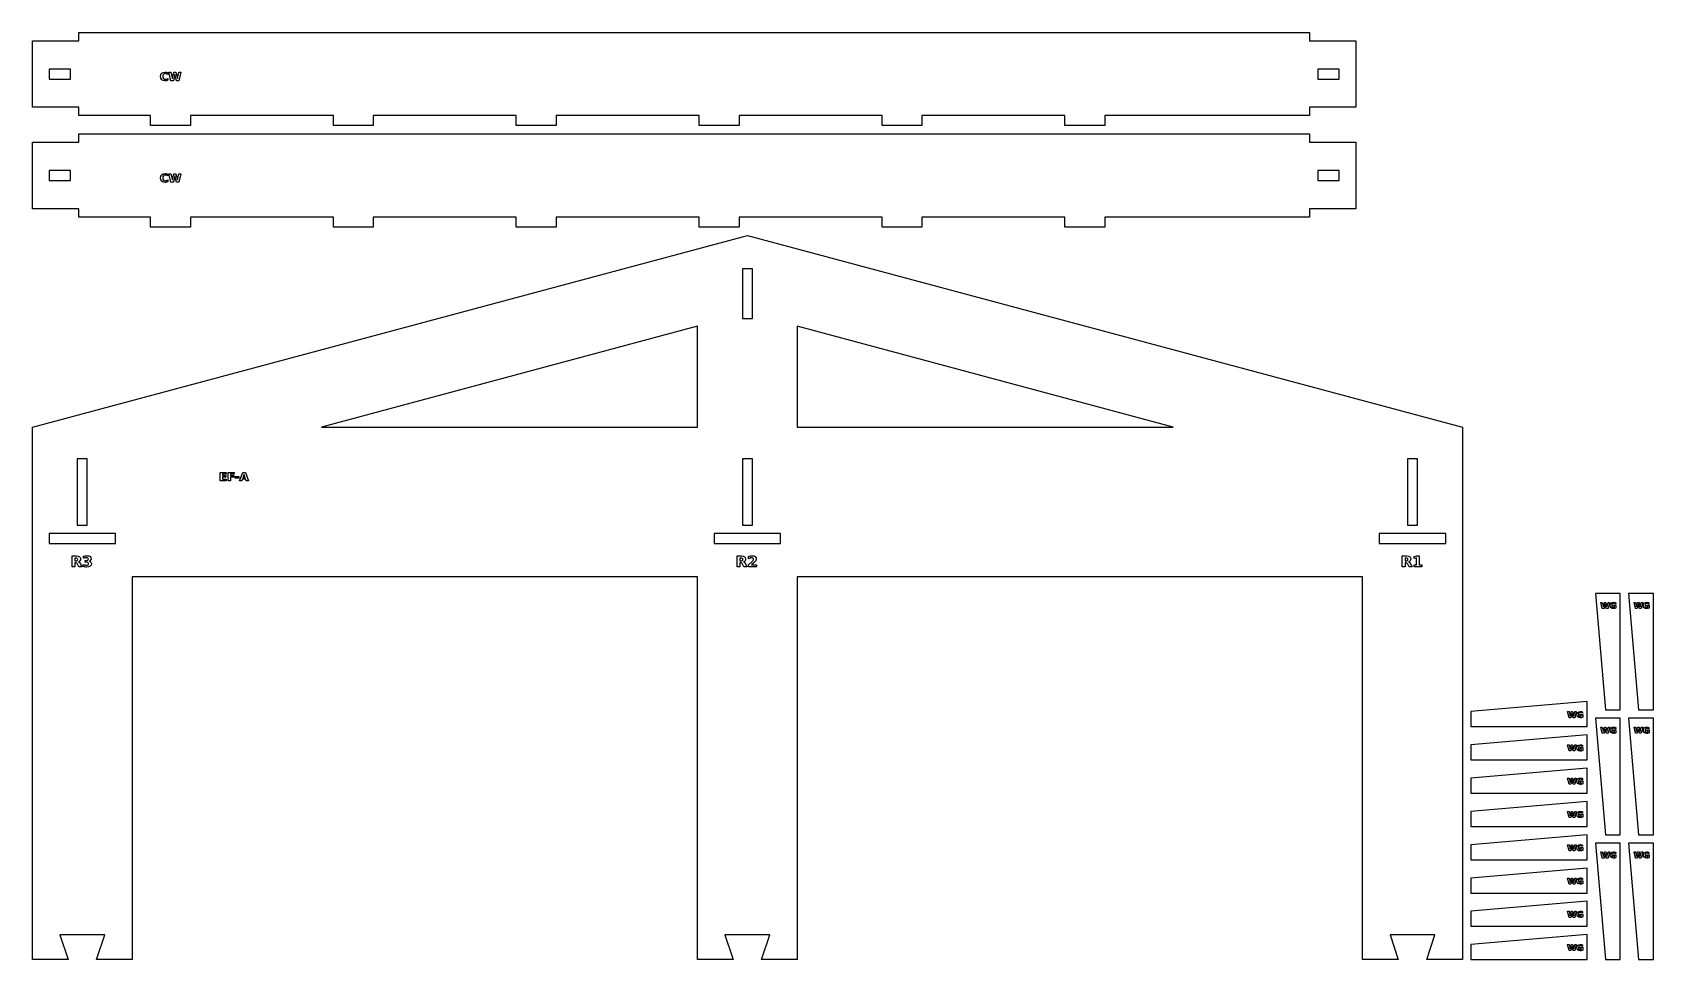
# Model space of a CAD drawing. Header units: millimetres. Extents: x 12 to 988, y 12 to 570.
import ezdxf

# ---------------------------------------------------------------- set-up
doc = ezdxf.new("R2010")
doc.units = ezdxf.units.MM
doc.layers.add('CUT', color=1, linetype='Continuous')
doc.layers.add('ENGRAVE', color=5, linetype='Continuous')

msp = doc.modelspace()

# ---------------------------------------------------------------- linework, layer by layer
at = {"layer": 'CUT', "color": 1}
for points in [[(83.5, 513.72), (83.5, 519.72), (40.5, 519.72), (40.5, 524.72), (12.5, 524.72), (12.5, 564.72), (40.5, 564.72), (40.5, 569.72), (780.5, 569.72), (780.5, 564.72), (808.5, 564.72), (808.5, 524.72), (780.5, 524.72), (780.5, 519.72), (657.5, 519.72), (657.5, 513.72), (633.5, 513.72), (633.5, 519.72), (547.5, 519.72), (547.5, 513.72), (523.5, 513.72), (523.5, 519.72), (437.5, 519.72), (437.5, 513.72), (413.5, 513.72), (413.5, 519.72), (327.5, 519.72), (327.5, 513.72), (303.5, 513.72), (303.5, 519.72), (217.5, 519.72), (217.5, 513.72), (193.5, 513.72), (193.5, 519.72), (107.5, 519.72), (107.5, 513.72)], [(35.5, 541.72), (35.5, 547.72), (22.5, 547.72), (22.5, 541.72)], [(798.5, 541.72), (798.5, 547.72), (785.5, 547.72), (785.5, 541.72)], [(83.5, 452.72), (83.5, 458.72), (40.5, 458.72), (40.5, 463.72), (12.5, 463.72), (12.5, 503.72), (40.5, 503.72), (40.5, 508.72), (780.5, 508.72), (780.5, 503.72), (808.5, 503.72), (808.5, 463.72), (780.5, 463.72), (780.5, 458.72), (657.5, 458.72), (657.5, 452.72), (633.5, 452.72), (633.5, 458.72), (547.5, 458.72), (547.5, 452.72), (523.5, 452.72), (523.5, 458.72), (437.5, 458.72), (437.5, 452.72), (413.5, 452.72), (413.5, 458.72), (327.5, 458.72), (327.5, 452.72), (303.5, 452.72), (303.5, 458.72), (217.5, 458.72), (217.5, 452.72), (193.5, 452.72), (193.5, 458.72), (107.5, 458.72), (107.5, 452.72)], [(35.5, 480.72), (35.5, 486.72), (22.5, 486.72), (22.5, 480.72)], [(798.5, 480.72), (798.5, 486.72), (785.5, 486.72), (785.5, 480.72)], [(442.5, 447.72), (872.5, 332.5), (872.5, 285.91), (872.5, 242.5), (872.5, 12.5), (851.04, 12.5), (856, 27.35), (829, 27.35), (833.96, 12.5), (812.5, 12.5), (812.5, 242.5), (472.5, 242.5), (472.5, 12.5), (451.04, 12.5), (456, 27.35), (429, 27.35), (433.96, 12.5), (412.5, 12.5), (412.5, 242.5), (72.5, 242.5), (72.5, 12.5), (51.04, 12.5), (56, 27.35), (29, 27.35), (33.96, 12.5), (12.5, 12.5), (12.5, 242.5), (12.5, 285.91), (12.5, 332.5)], [(445.5, 397.72), (445.5, 427.72), (439.5, 427.72), (439.5, 397.72)], [(412.5, 393.09), (186.37, 332.5), (412.5, 332.5)], [(698.63, 332.5), (472.5, 393.09), (472.5, 332.5)], [(45.5, 313.5), (39.5, 313.5), (39.5, 273.5), (45.5, 273.5)], [(445.5, 313.5), (439.5, 313.5), (439.5, 273.5), (445.5, 273.5)], [(845.5, 273.5), (845.5, 313.5), (839.5, 313.5), (839.5, 273.5)], [(62.5, 268.5), (22.5, 268.5), (22.5, 262.5), (62.5, 262.5)], [(462.5, 268.5), (422.5, 268.5), (422.5, 262.5), (462.5, 262.5)], [(862.5, 268.5), (822.5, 268.5), (822.5, 262.5), (862.5, 262.5)], [(967.5, 162.5), (967.5, 232.5), (952.5, 232.5), (958.5, 162.5)], [(987.5, 162.5), (987.5, 232.5), (972.5, 232.5), (978.5, 162.5)], [(877.5, 152.5), (947.5, 152.5), (947.5, 167.5), (877.5, 161.5)], [(967.5, 87.5), (967.5, 157.5), (952.5, 157.5), (958.5, 87.5)], [(987.5, 87.5), (987.5, 157.5), (972.5, 157.5), (978.5, 87.5)], [(877.5, 132.5), (947.5, 132.5), (947.5, 147.5), (877.5, 141.5)], [(877.5, 112.5), (947.5, 112.5), (947.5, 127.5), (877.5, 121.5)], [(877.5, 92.5), (947.5, 92.5), (947.5, 107.5), (877.5, 101.5)], [(877.5, 72.5), (947.5, 72.5), (947.5, 87.5), (877.5, 81.5)], [(967.5, 12.5), (967.5, 82.5), (952.5, 82.5), (958.5, 12.5)], [(987.5, 12.5), (987.5, 82.5), (972.5, 82.5), (978.5, 12.5)], [(877.5, 52.5), (947.5, 52.5), (947.5, 67.5), (877.5, 61.5)], [(877.5, 32.5), (947.5, 32.5), (947.5, 47.5), (877.5, 41.5)], [(877.5, 12.5), (947.5, 12.5), (947.5, 27.5), (877.5, 21.5)]]:
    msp.add_lwpolyline(points, close=True, dxfattribs=at)
at = {"layer": 'ENGRAVE', "color": 5}
for points in [[(93.89, 541), (93.52, 540.84), (93.13, 540.72), (92.73, 540.65), (92.31, 540.62), (91.17, 540.8), (90.29, 541.33), (89.73, 542.17), (89.55, 543.27), (89.73, 544.36), (90.29, 545.2), (91.17, 545.74), (92.31, 545.92), (92.73, 545.89), (93.13, 545.82), (93.52, 545.7), (93.89, 545.54), (93.89, 544.48), (93.52, 544.7), (93.17, 544.85), (92.8, 544.93), (92.42, 544.96), (91.79, 544.85), (91.31, 544.51), (91.01, 543.97), (90.91, 543.27), (91.01, 542.56), (91.31, 542.03), (91.79, 541.69), (92.42, 541.58), (92.8, 541.6), (93.17, 541.69), (93.52, 541.84), (93.89, 542.06)], [(94.54, 545.82), (95.8, 545.82), (96.69, 542.12), (97.56, 545.82), (98.83, 545.82), (99.7, 542.12), (100.59, 545.82), (101.84, 545.82), (100.63, 540.72), (99.12, 540.72), (98.19, 544.6), (97.27, 540.72), (95.76, 540.72)], [(93.89, 480), (93.52, 479.84), (93.13, 479.72), (92.73, 479.65), (92.31, 479.62), (91.17, 479.8), (90.29, 480.33), (89.73, 481.17), (89.55, 482.27), (89.73, 483.36), (90.29, 484.2), (91.17, 484.74), (92.31, 484.92), (92.73, 484.89), (93.13, 484.82), (93.52, 484.7), (93.89, 484.54), (93.89, 483.48), (93.52, 483.7), (93.17, 483.85), (92.8, 483.93), (92.42, 483.96), (91.79, 483.85), (91.31, 483.51), (91.01, 482.97), (90.91, 482.27), (91.01, 481.56), (91.31, 481.03), (91.79, 480.69), (92.42, 480.58), (92.8, 480.6), (93.17, 480.69), (93.52, 480.84), (93.89, 481.06)], [(94.54, 484.82), (95.8, 484.82), (96.69, 481.12), (97.56, 484.82), (98.83, 484.82), (99.7, 481.12), (100.59, 484.82), (101.84, 484.82), (100.63, 479.72), (99.12, 479.72), (98.19, 483.6), (97.27, 479.72), (95.76, 479.72)], [(125.45, 305.33), (129, 305.33), (129, 304.33), (126.77, 304.33), (126.77, 303.39), (128.87, 303.39), (128.87, 302.39), (126.77, 302.39), (126.77, 301.22), (129.08, 301.22), (129.08, 300.23), (125.45, 300.23)], [(130.23, 305.33), (133.78, 305.33), (133.78, 304.33), (131.55, 304.33), (131.55, 303.39), (133.65, 303.39), (133.65, 302.39), (131.55, 302.39), (131.55, 300.23), (130.23, 300.23)], [(134.53, 302.74), (136.68, 302.74), (136.68, 301.74), (134.53, 301.74)], [(140.8, 301.16), (138.74, 301.16), (138.42, 300.23), (137.09, 300.23), (138.98, 305.33), (140.55, 305.33), (142.44, 300.23), (141.12, 300.23)], [(139.07, 302.1), (140.47, 302.1), (139.77, 304.13)], [(38.02, 250.98), (38.02, 248.5), (36.33, 248.5), (36.33, 255.06), (38.91, 255.06), (40.03, 254.95), (40.81, 254.63), (41.26, 254.06), (41.41, 253.25), (41.34, 252.66), (41.1, 252.18), (40.71, 251.82), (40.15, 251.57), (40.48, 251.44), (40.77, 251.21), (41.05, 250.86), (41.33, 250.36), (42.25, 248.5), (40.45, 248.5), (39.65, 250.13), (39.4, 250.54), (39.16, 250.8), (38.87, 250.94), (38.5, 250.98)], [(38.73, 252.15), (39.19, 252.2), (39.49, 252.35), (39.67, 252.61), (39.72, 253), (39.67, 253.38), (39.49, 253.64), (39.19, 253.79), (38.73, 253.84), (38.02, 253.84), (38.02, 252.15)], [(46.62, 252.04), (47.21, 251.8), (47.63, 251.44), (47.89, 250.96), (47.98, 250.36), (47.79, 249.5), (47.23, 248.88), (46.31, 248.5), (45.05, 248.37), (44.54, 248.39), (44.04, 248.45), (43.53, 248.56), (43.03, 248.7), (43.03, 250), (43.51, 249.79), (43.97, 249.64), (44.44, 249.55), (44.9, 249.52), (45.49, 249.58), (45.93, 249.76), (46.19, 250.04), (46.28, 250.43), (46.19, 250.82), (45.92, 251.1), (45.46, 251.28), (44.83, 251.33), (44.16, 251.33), (44.16, 252.42), (44.87, 252.42), (45.42, 252.47), (45.82, 252.62), (46.05, 252.88), (46.13, 253.23), (46.05, 253.57), (45.83, 253.82), (45.46, 253.97), (44.97, 254.02), (44.56, 254), (44.14, 253.93), (43.73, 253.82), (43.31, 253.66), (43.31, 254.9), (43.81, 255.02), (44.31, 255.11), (44.79, 255.16), (45.27, 255.18), (46.39, 255.07), (47.19, 254.76), (47.66, 254.23), (47.82, 253.5), (47.75, 252.97), (47.52, 252.55), (47.14, 252.24)], [(438.02, 250.98), (438.02, 248.5), (436.33, 248.5), (436.33, 255.06), (438.91, 255.06), (440.03, 254.95), (440.81, 254.63), (441.26, 254.06), (441.41, 253.25), (441.34, 252.66), (441.1, 252.18), (440.71, 251.82), (440.15, 251.57), (440.48, 251.44), (440.77, 251.21), (441.05, 250.86), (441.33, 250.36), (442.25, 248.5), (440.45, 248.5), (439.65, 250.13), (439.4, 250.54), (439.16, 250.8), (438.87, 250.94), (438.5, 250.98)], [(438.73, 252.15), (439.19, 252.2), (439.49, 252.35), (439.67, 252.61), (439.72, 253), (439.67, 253.38), (439.49, 253.64), (439.19, 253.79), (438.73, 253.84), (438.02, 253.84), (438.02, 252.15)], [(445.02, 249.74), (447.91, 249.74), (447.91, 248.5), (443.14, 248.5), (443.14, 249.74), (445.54, 251.86), (445.82, 252.14), (446.01, 252.42), (446.13, 252.71), (446.17, 253), (446.09, 253.42), (445.86, 253.74), (445.49, 253.95), (445.03, 254.02), (444.62, 253.98), (444.17, 253.86), (443.68, 253.64), (443.16, 253.35), (443.16, 254.79), (443.73, 254.96), (444.29, 255.08), (444.84, 255.15), (445.38, 255.18), (446.43, 255.05), (447.21, 254.66), (447.7, 254.04), (447.87, 253.22), (447.8, 252.7), (447.59, 252.22), (447.16, 251.67), (446.43, 250.97)], [(838.02, 250.98), (838.02, 248.5), (836.33, 248.5), (836.33, 255.06), (838.91, 255.06), (840.03, 254.95), (840.81, 254.63), (841.26, 254.06), (841.41, 253.25), (841.34, 252.66), (841.1, 252.18), (840.71, 251.82), (840.15, 251.57), (840.48, 251.44), (840.77, 251.21), (841.05, 250.86), (841.33, 250.36), (842.25, 248.5), (840.45, 248.5), (839.65, 250.13), (839.4, 250.54), (839.16, 250.8), (838.87, 250.94), (838.5, 250.98)], [(838.73, 252.15), (839.19, 252.2), (839.49, 252.35), (839.67, 252.61), (839.72, 253), (839.67, 253.38), (839.49, 253.64), (839.19, 253.79), (838.73, 253.84), (838.02, 253.84), (838.02, 252.15)], [(843.48, 249.67), (844.98, 249.67), (844.98, 253.91), (843.45, 253.59), (843.45, 254.75), (844.97, 255.06), (846.58, 255.06), (846.58, 249.67), (848.07, 249.67), (848.07, 248.5), (843.48, 248.5)], [(955.77, 227.15), (956.67, 227.15), (957.3, 224.5), (957.93, 227.15), (958.83, 227.15), (959.46, 224.5), (960.09, 227.15), (960.98, 227.15), (960.12, 223.5), (959.04, 223.5), (958.38, 226.27), (957.72, 223.5), (956.64, 223.5)], [(964.87, 223.77), (964.51, 223.62), (964.14, 223.51), (963.76, 223.45), (963.36, 223.43), (962.54, 223.56), (961.92, 223.94), (961.52, 224.54), (961.39, 225.32), (961.52, 226.11), (961.93, 226.71), (962.57, 227.09), (963.41, 227.21), (963.77, 227.19), (964.11, 227.14), (964.43, 227.06), (964.74, 226.94), (964.74, 226.19), (964.43, 226.34), (964.13, 226.44), (963.83, 226.51), (963.53, 226.53), (963.03, 226.45), (962.66, 226.22), (962.43, 225.84), (962.36, 225.32), (962.43, 224.81), (962.65, 224.43), (963, 224.19), (963.48, 224.11), (963.62, 224.12), (963.75, 224.13), (963.87, 224.15), (963.98, 224.19), (963.98, 224.89), (963.41, 224.89), (963.41, 225.53), (964.87, 225.53)], [(975.77, 227.15), (976.67, 227.15), (977.3, 224.5), (977.93, 227.15), (978.83, 227.15), (979.46, 224.5), (980.09, 227.15), (980.98, 227.15), (980.12, 223.5), (979.04, 223.5), (978.38, 226.27), (977.72, 223.5), (976.64, 223.5)], [(984.87, 223.77), (984.51, 223.62), (984.14, 223.51), (983.76, 223.45), (983.36, 223.43), (982.54, 223.56), (981.92, 223.94), (981.52, 224.54), (981.39, 225.32), (981.52, 226.11), (981.93, 226.71), (982.57, 227.09), (983.41, 227.21), (983.77, 227.19), (984.11, 227.14), (984.43, 227.06), (984.74, 226.94), (984.74, 226.19), (984.43, 226.34), (984.13, 226.44), (983.83, 226.51), (983.53, 226.53), (983.03, 226.45), (982.66, 226.22), (982.43, 225.84), (982.36, 225.32), (982.43, 224.81), (982.65, 224.43), (983, 224.19), (983.48, 224.11), (983.62, 224.12), (983.75, 224.13), (983.87, 224.15), (983.98, 224.19), (983.98, 224.89), (983.41, 224.89), (983.41, 225.53), (984.87, 225.53)], [(935.77, 161.5), (936.67, 161.5), (937.3, 158.86), (937.93, 161.5), (938.83, 161.5), (939.46, 158.86), (940.09, 161.5), (940.98, 161.5), (940.12, 157.86), (939.04, 157.86), (938.38, 160.63), (937.72, 157.86), (936.64, 157.86)], [(944.87, 158.13), (944.51, 157.98), (944.14, 157.87), (943.76, 157.81), (943.36, 157.79), (942.54, 157.92), (941.92, 158.3), (941.52, 158.9), (941.39, 159.68), (941.52, 160.47), (941.93, 161.06), (942.57, 161.44), (943.41, 161.57), (943.77, 161.55), (944.11, 161.5), (944.43, 161.42), (944.74, 161.3), (944.74, 160.55), (944.43, 160.7), (944.13, 160.8), (943.83, 160.87), (943.53, 160.89), (943.03, 160.81), (942.66, 160.57), (942.43, 160.19), (942.36, 159.68), (942.43, 159.17), (942.65, 158.78), (943, 158.55), (943.48, 158.47), (943.62, 158.47), (943.75, 158.49), (943.87, 158.51), (943.98, 158.55), (943.98, 159.25), (943.41, 159.25), (943.41, 159.88), (944.87, 159.88)], [(955.77, 152.15), (956.67, 152.15), (957.3, 149.5), (957.93, 152.15), (958.83, 152.15), (959.46, 149.5), (960.09, 152.15), (960.98, 152.15), (960.12, 148.5), (959.04, 148.5), (958.38, 151.27), (957.72, 148.5), (956.64, 148.5)], [(964.87, 148.77), (964.51, 148.62), (964.14, 148.51), (963.76, 148.45), (963.36, 148.43), (962.54, 148.56), (961.92, 148.94), (961.52, 149.54), (961.39, 150.32), (961.52, 151.11), (961.93, 151.71), (962.57, 152.09), (963.41, 152.21), (963.77, 152.19), (964.11, 152.14), (964.43, 152.06), (964.74, 151.94), (964.74, 151.19), (964.43, 151.34), (964.13, 151.44), (963.83, 151.51), (963.53, 151.53), (963.03, 151.45), (962.66, 151.22), (962.43, 150.84), (962.36, 150.32), (962.43, 149.81), (962.65, 149.43), (963, 149.19), (963.48, 149.11), (963.62, 149.12), (963.75, 149.13), (963.87, 149.15), (963.98, 149.19), (963.98, 149.89), (963.41, 149.89), (963.41, 150.53), (964.87, 150.53)], [(975.77, 152.15), (976.67, 152.15), (977.3, 149.5), (977.93, 152.15), (978.83, 152.15), (979.46, 149.5), (980.09, 152.15), (980.98, 152.15), (980.12, 148.5), (979.04, 148.5), (978.38, 151.27), (977.72, 148.5), (976.64, 148.5)], [(984.87, 148.77), (984.51, 148.62), (984.14, 148.51), (983.76, 148.45), (983.36, 148.43), (982.54, 148.56), (981.92, 148.94), (981.52, 149.54), (981.39, 150.32), (981.52, 151.11), (981.93, 151.71), (982.57, 152.09), (983.41, 152.21), (983.77, 152.19), (984.11, 152.14), (984.43, 152.06), (984.74, 151.94), (984.74, 151.19), (984.43, 151.34), (984.13, 151.44), (983.83, 151.51), (983.53, 151.53), (983.03, 151.45), (982.66, 151.22), (982.43, 150.84), (982.36, 150.32), (982.43, 149.81), (982.65, 149.43), (983, 149.19), (983.48, 149.11), (983.62, 149.12), (983.75, 149.13), (983.87, 149.15), (983.98, 149.19), (983.98, 149.89), (983.41, 149.89), (983.41, 150.53), (984.87, 150.53)], [(935.77, 141.5), (936.67, 141.5), (937.3, 138.86), (937.93, 141.5), (938.83, 141.5), (939.46, 138.86), (940.09, 141.5), (940.98, 141.5), (940.12, 137.86), (939.04, 137.86), (938.38, 140.63), (937.72, 137.86), (936.64, 137.86)], [(944.87, 138.13), (944.51, 137.98), (944.14, 137.87), (943.76, 137.81), (943.36, 137.79), (942.54, 137.92), (941.92, 138.3), (941.52, 138.9), (941.39, 139.68), (941.52, 140.47), (941.93, 141.06), (942.57, 141.44), (943.41, 141.57), (943.77, 141.55), (944.11, 141.5), (944.43, 141.42), (944.74, 141.3), (944.74, 140.55), (944.43, 140.7), (944.13, 140.8), (943.83, 140.87), (943.53, 140.89), (943.03, 140.81), (942.66, 140.57), (942.43, 140.19), (942.36, 139.68), (942.43, 139.17), (942.65, 138.78), (943, 138.55), (943.48, 138.47), (943.62, 138.47), (943.75, 138.49), (943.87, 138.51), (943.98, 138.55), (943.98, 139.25), (943.41, 139.25), (943.41, 139.88), (944.87, 139.88)], [(935.77, 121.5), (936.67, 121.5), (937.3, 118.86), (937.93, 121.5), (938.83, 121.5), (939.46, 118.86), (940.09, 121.5), (940.98, 121.5), (940.12, 117.86), (939.04, 117.86), (938.38, 120.63), (937.72, 117.86), (936.64, 117.86)], [(944.87, 118.13), (944.51, 117.98), (944.14, 117.87), (943.76, 117.81), (943.36, 117.79), (942.54, 117.92), (941.92, 118.3), (941.52, 118.9), (941.39, 119.68), (941.52, 120.47), (941.93, 121.06), (942.57, 121.44), (943.41, 121.57), (943.77, 121.55), (944.11, 121.5), (944.43, 121.42), (944.74, 121.3), (944.74, 120.55), (944.43, 120.7), (944.13, 120.8), (943.83, 120.87), (943.53, 120.89), (943.03, 120.81), (942.66, 120.57), (942.43, 120.19), (942.36, 119.68), (942.43, 119.17), (942.65, 118.78), (943, 118.55), (943.48, 118.47), (943.62, 118.47), (943.75, 118.49), (943.87, 118.51), (943.98, 118.55), (943.98, 119.25), (943.41, 119.25), (943.41, 119.88), (944.87, 119.88)], [(935.77, 101.5), (936.67, 101.5), (937.3, 98.86), (937.93, 101.5), (938.83, 101.5), (939.46, 98.86), (940.09, 101.5), (940.98, 101.5), (940.12, 97.86), (939.04, 97.86), (938.38, 100.63), (937.72, 97.86), (936.64, 97.86)], [(944.87, 98.13), (944.51, 97.98), (944.14, 97.87), (943.76, 97.81), (943.36, 97.79), (942.54, 97.92), (941.92, 98.3), (941.52, 98.9), (941.39, 99.68), (941.52, 100.47), (941.93, 101.06), (942.57, 101.44), (943.41, 101.57), (943.77, 101.55), (944.11, 101.5), (944.43, 101.42), (944.74, 101.3), (944.74, 100.55), (944.43, 100.7), (944.13, 100.8), (943.83, 100.87), (943.53, 100.89), (943.03, 100.81), (942.66, 100.57), (942.43, 100.19), (942.36, 99.68), (942.43, 99.17), (942.65, 98.78), (943, 98.55), (943.48, 98.47), (943.62, 98.47), (943.75, 98.49), (943.87, 98.51), (943.98, 98.55), (943.98, 99.25), (943.41, 99.25), (943.41, 99.88), (944.87, 99.88)], [(935.77, 81.5), (936.67, 81.5), (937.3, 78.86), (937.93, 81.5), (938.83, 81.5), (939.46, 78.86), (940.09, 81.5), (940.98, 81.5), (940.12, 77.86), (939.04, 77.86), (938.38, 80.63), (937.72, 77.86), (936.64, 77.86)], [(944.87, 78.13), (944.51, 77.98), (944.14, 77.87), (943.76, 77.81), (943.36, 77.79), (942.54, 77.92), (941.92, 78.3), (941.52, 78.9), (941.39, 79.68), (941.52, 80.47), (941.93, 81.06), (942.57, 81.44), (943.41, 81.57), (943.77, 81.55), (944.11, 81.5), (944.43, 81.42), (944.74, 81.3), (944.74, 80.55), (944.43, 80.7), (944.13, 80.8), (943.83, 80.87), (943.53, 80.89), (943.03, 80.81), (942.66, 80.57), (942.43, 80.19), (942.36, 79.68), (942.43, 79.17), (942.65, 78.78), (943, 78.55), (943.48, 78.47), (943.62, 78.47), (943.75, 78.49), (943.87, 78.51), (943.98, 78.55), (943.98, 79.25), (943.41, 79.25), (943.41, 79.88), (944.87, 79.88)], [(955.77, 77.15), (956.67, 77.15), (957.3, 74.5), (957.93, 77.15), (958.83, 77.15), (959.46, 74.5), (960.09, 77.15), (960.98, 77.15), (960.12, 73.5), (959.04, 73.5), (958.38, 76.27), (957.72, 73.5), (956.64, 73.5)], [(964.87, 73.77), (964.51, 73.62), (964.14, 73.51), (963.76, 73.45), (963.36, 73.43), (962.54, 73.56), (961.92, 73.94), (961.52, 74.54), (961.39, 75.32), (961.52, 76.11), (961.93, 76.71), (962.57, 77.09), (963.41, 77.21), (963.77, 77.19), (964.11, 77.14), (964.43, 77.06), (964.74, 76.94), (964.74, 76.19), (964.43, 76.34), (964.13, 76.44), (963.83, 76.51), (963.53, 76.53), (963.03, 76.45), (962.66, 76.22), (962.43, 75.84), (962.36, 75.32), (962.43, 74.81), (962.65, 74.43), (963, 74.19), (963.48, 74.11), (963.62, 74.12), (963.75, 74.13), (963.87, 74.15), (963.98, 74.19), (963.98, 74.89), (963.41, 74.89), (963.41, 75.53), (964.87, 75.53)], [(975.77, 77.15), (976.67, 77.15), (977.3, 74.5), (977.93, 77.15), (978.83, 77.15), (979.46, 74.5), (980.09, 77.15), (980.98, 77.15), (980.12, 73.5), (979.04, 73.5), (978.38, 76.27), (977.72, 73.5), (976.64, 73.5)], [(984.87, 73.77), (984.51, 73.62), (984.14, 73.51), (983.76, 73.45), (983.36, 73.43), (982.54, 73.56), (981.92, 73.94), (981.52, 74.54), (981.39, 75.32), (981.52, 76.11), (981.93, 76.71), (982.57, 77.09), (983.41, 77.21), (983.77, 77.19), (984.11, 77.14), (984.43, 77.06), (984.74, 76.94), (984.74, 76.19), (984.43, 76.34), (984.13, 76.44), (983.83, 76.51), (983.53, 76.53), (983.03, 76.45), (982.66, 76.22), (982.43, 75.84), (982.36, 75.32), (982.43, 74.81), (982.65, 74.43), (983, 74.19), (983.48, 74.11), (983.62, 74.12), (983.75, 74.13), (983.87, 74.15), (983.98, 74.19), (983.98, 74.89), (983.41, 74.89), (983.41, 75.53), (984.87, 75.53)], [(935.77, 61.5), (936.67, 61.5), (937.3, 58.86), (937.93, 61.5), (938.83, 61.5), (939.46, 58.86), (940.09, 61.5), (940.98, 61.5), (940.12, 57.86), (939.04, 57.86), (938.38, 60.63), (937.72, 57.86), (936.64, 57.86)], [(944.87, 58.13), (944.51, 57.98), (944.14, 57.87), (943.76, 57.81), (943.36, 57.79), (942.54, 57.92), (941.92, 58.3), (941.52, 58.9), (941.39, 59.68), (941.52, 60.47), (941.93, 61.06), (942.57, 61.44), (943.41, 61.57), (943.77, 61.55), (944.11, 61.5), (944.43, 61.42), (944.74, 61.3), (944.74, 60.55), (944.43, 60.7), (944.13, 60.8), (943.83, 60.87), (943.53, 60.89), (943.03, 60.81), (942.66, 60.57), (942.43, 60.19), (942.36, 59.68), (942.43, 59.17), (942.65, 58.78), (943, 58.55), (943.48, 58.47), (943.62, 58.47), (943.75, 58.49), (943.87, 58.51), (943.98, 58.55), (943.98, 59.25), (943.41, 59.25), (943.41, 59.88), (944.87, 59.88)], [(935.77, 41.5), (936.67, 41.5), (937.3, 38.86), (937.93, 41.5), (938.83, 41.5), (939.46, 38.86), (940.09, 41.5), (940.98, 41.5), (940.12, 37.86), (939.04, 37.86), (938.38, 40.63), (937.72, 37.86), (936.64, 37.86)], [(944.87, 38.13), (944.51, 37.98), (944.14, 37.87), (943.76, 37.81), (943.36, 37.79), (942.54, 37.92), (941.92, 38.3), (941.52, 38.9), (941.39, 39.68), (941.52, 40.47), (941.93, 41.06), (942.57, 41.44), (943.41, 41.57), (943.77, 41.55), (944.11, 41.5), (944.43, 41.42), (944.74, 41.3), (944.74, 40.55), (944.43, 40.7), (944.13, 40.8), (943.83, 40.87), (943.53, 40.89), (943.03, 40.81), (942.66, 40.57), (942.43, 40.19), (942.36, 39.68), (942.43, 39.17), (942.65, 38.78), (943, 38.55), (943.48, 38.47), (943.62, 38.47), (943.75, 38.49), (943.87, 38.51), (943.98, 38.55), (943.98, 39.25), (943.41, 39.25), (943.41, 39.88), (944.87, 39.88)], [(935.77, 21.5), (936.67, 21.5), (937.3, 18.86), (937.93, 21.5), (938.83, 21.5), (939.46, 18.86), (940.09, 21.5), (940.98, 21.5), (940.12, 17.86), (939.04, 17.86), (938.38, 20.63), (937.72, 17.86), (936.64, 17.86)], [(944.87, 18.13), (944.51, 17.98), (944.14, 17.87), (943.76, 17.81), (943.36, 17.79), (942.54, 17.92), (941.92, 18.3), (941.52, 18.9), (941.39, 19.68), (941.52, 20.47), (941.93, 21.06), (942.57, 21.44), (943.41, 21.57), (943.77, 21.55), (944.11, 21.5), (944.43, 21.42), (944.74, 21.3), (944.74, 20.55), (944.43, 20.7), (944.13, 20.8), (943.83, 20.87), (943.53, 20.89), (943.03, 20.81), (942.66, 20.57), (942.43, 20.19), (942.36, 19.68), (942.43, 19.17), (942.65, 18.78), (943, 18.55), (943.48, 18.47), (943.62, 18.47), (943.75, 18.49), (943.87, 18.51), (943.98, 18.55), (943.98, 19.25), (943.41, 19.25), (943.41, 19.88), (944.87, 19.88)]]:
    msp.add_lwpolyline(points, close=True, dxfattribs=at)

doc.saveas('drawing.dxf')
